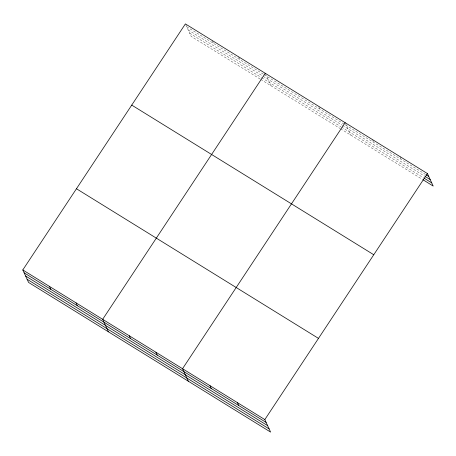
<?xml version="1.0" encoding="UTF-8"?>
<svg xmlns="http://www.w3.org/2000/svg" width="456" height="456" viewBox="0 0 456 456"><rect width="100%" height="100%" fill="white"/><g stroke="black" fill="none" stroke-linecap="round" stroke-linejoin="round"><path stroke-width="0.34" stroke-dasharray="2.28 1.71" d="M186.721 26.784L263.568 74.294M264.172 74.67L425.767 174.585M188.191 29.959L262.616 75.975M263.22 76.351L341.88 124.984M342.484 125.36L424.849 176.29M189.707 33.237L261.1 77.383M261.71 77.754L340.974 126.768M341.578 127.138L423.385 177.72M260.154 79.065L191.172 36.417L185.66 24.482M260.758 79.441L340.022 128.449M340.626 128.82L422.467 179.425M399.992 156.59L401.32 159.469M372.563 139.633L373.892 142.511M345.397 123.251L350.909 135.181M318.772 106.789L319.838 109.087M265.261 73.291L271.041 85.796M238.642 56.829L239.97 59.707M212.285 40.943L213.345 43.246"/><path stroke-width="0.68" d="M22.8 269.941L264.828 419.583L270.607 432.094L28.58 282.446L22.8 269.941L185.392 23.906L427.42 173.554L433.2 186.059L423.065 179.795M265.261 73.291L102.668 319.32L108.448 331.831M345.129 122.675L182.537 368.704L188.317 381.216M264.828 419.583L427.42 173.554M426.366 174.956L428.748 176.426M425.448 176.66L430.219 179.607M423.977 178.091L431.729 182.885M131.738 105.097L373.766 254.744M76.454 188.75L318.482 338.392M24.128 272.813L266.156 422.461M25.599 275.994L267.626 425.636M27.109 279.266L269.137 428.914M237.399 402.625L238.727 405.498M209.965 385.662L211.293 388.54M155.912 352.243L157.246 355.121M129.293 335.781L130.621 338.66M76.044 302.858L77.372 305.737M49.425 286.402L50.753 289.275"/></g></svg>
